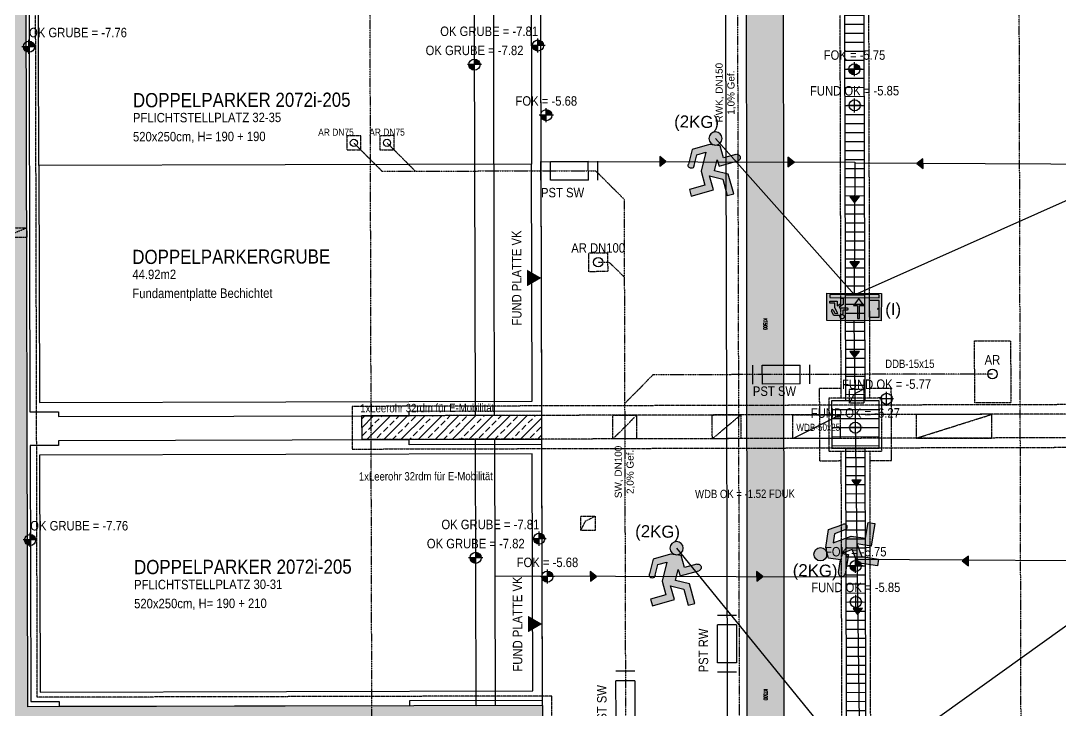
# Model space of a CAD drawing. Header units: millimetres. Extents: x -22184 to 119634, y -59962 to 51543.
# Drawn here: x 10674 to 21642, y 3365 to 10638 of the extents above; entities that cross this region are included whole.
import ezdxf
from ezdxf.enums import TextEntityAlignment as Align

# ---------------------------------------------------------------- set-up
doc = ezdxf.new("R2010")
doc.units = ezdxf.units.MM
for name, pattern in [('HIDDEN', [0.375, 0.25, -0.125]), ('HIDDEN2', [0.1875, 0.125, -0.0625]), ('STRICHPUNKT', [1, 0.5, -0.25, 0, -0.25])]:
    doc.linetypes.add(name, pattern=pattern)
for name, color, linetype in [('00-TXT---------M0', 8, 'Continuous'), ('01-SYM-G00-Lkg-M0', 8, 'Continuous'), ('01-TXT---------M0', 1, 'Continuous'), ('01-TXT---------PP', 1, 'Continuous'), ('01-TXT-G00-LKG-M0', 1, 'Continuous'), ('02-ANS-G00-LKG-M0', 8, 'Continuous'), ('02-ANS-G00-Lkg-Rigol', 8, 'Continuous'), ('02-AXO-G00-Lkg-M0', 8, 'STRICHPUNKT'), ('02-DIM-G00-LKG-ROHBAU', 8, 'Continuous'), ('02-FIL-G00-Lkg-STB', 8, 'Continuous'), ('02-HID-G00-LKG-M0', 8, 'HIDDEN2'), ('02-PKW-G00-LKG-M0', 8, 'Continuous'), ('02-TWA-G00-LKG-M0', 4, 'Continuous'), ('03-HID-G00-LKG-M0', 8, 'HIDDEN2'), ('03-SYM-G00-Lkg-M0', 8, 'Continuous'), ('07-ANS-G00-Lkg-M0', 8, 'Continuous'), ('07-RWK-G00-LKG-M0', 150, 'HIDDEN'), ('07-RWK-G00-LKG-TXT', 150, 'Continuous'), ('07-SWK-G00-Lkg-M0', 34, 'STRICHPUNKT'), ('07-SWK-G00-Lkg-TXT', 34, 'Continuous'), ('07-SYM-G00-LKG-M0', 8, 'Continuous')]:
    doc.layers.add(name, color=color, linetype=linetype)
doc.layers.add('E_Bauangaben', color=242, linetype='Continuous', true_color=0xcb1042)
doc.layers.add('E_KABELTASSE', color=150, linetype='Continuous', true_color=0x007af5)
doc.styles.add('0.EG (1)$0$ERSTELLTER_STIL_2', font='ARIALN.TTF')
doc.styles.add('ARIAL', font='arial.ttf', dxfattribs={"width": 0.85})
doc.styles.add('ET_LEGENDE - Wohnung$0$ROMANS', font='romans.shx', dxfattribs={"width": 0.6})
doc.styles.get("Standard").update_dxf_attribs({"font": 'arial.ttf'})
doc.dimstyles.new('pp chromy&schneider', dxfattribs={"dimscale": 0.005, "dimtxt": 25, "dimasz": 10, "dimexe": 0, "dimexo": 0, "dimgap": 5, "dimtad": 1, "dimdec": 1, "dimlfac": 100, "dimrnd": 0.1, "dimzin": 9, "dimdsep": 46, "dimtxsty": 'ARIAL', "dimblk": 'c&s kote', "dimcen": 0, "dimse1": 1, "dimse2": 1, "dimclrd": 8, "dimclrt": 8, "dimadec": 0, "dimazin": 0, "dimtfac": 0.75, "dimtdec": 1, "dimtix": 1, "dimtmove": 2, "dimatfit": 0, "dimldrblk": 'NONE', "dimfxl": 1, "dimtolj": 1, "dimlwd": -1, "dimarcsym": 0})

# ---------------------------------------------------------------- blocks, each defined once
blk = doc.blocks.new('*U108')
h = blk.add_hatch()
h.set_pattern_fill('DASH', color=256, scale=15, style=0)
h.set_pattern_definition([(0, (17758.797, 0), (47.625, 47.625), [47.625, -47.625])])
h.paths.add_polyline_path([(18759, 250), (0, 250), (0, -250), (18759, -250)])
blk.add_lwpolyline([(18759, 250), (0, 250), (0, -250), (18759, -250)], close=True)
at = {"char_height": 50, "width": 570.1, "attachment_point": 4, "style": 'ET_LEGENDE - Wohnung$0$ROMANS'}
for insert in [(5250, 0), (10250, 0)]:
    blk.add_mtext('KT500', dxfattribs=dict(at, insert=insert))
at = {"style": 'ET_LEGENDE - Wohnung$0$ROMANS', "width": 0.6, "flags": 1}
for tag, p in [('RAUMBUCHNUMMER', (500, -550)), ('ANLAGE', (500, -700))]:
    blk.add_attdef(tag, text='', height=100, dxfattribs=at).set_placement(p, align=Align.MIDDLE)
for tag, p in [('TEILANLAGE_NR', (500, -850)), ('KOMPONENTE', (500, -1000)), ('KOMPONENTE_NR', (500, -1150)), ('BEZEICHNUNG', (500, -1300)), ('TYP', (500, -1450)), ('HERSTELLER', (500, -1600)), ('MODEL', (500, -1750)), ('LEISTUNG_MAX', (500, -1900)), ('SPEZIFISCH_1', (500, -2050)), ('SPEZIFISCH_2', (500, -2200)), ('SPEZIFISCH_3', (500, -2350)), ('SPEZIFISCH_4', (500, -2500)), ('SPEZIFISCH_5', (500, -2650)), ('GEWERKE_CODE', (500, -2800)), ('LV_POS', (500, -2950)), ('ZAEHLER', (500, -3100)), ('PLATZHALTER_1', (500, -3250)), ('PLATZHALTER_2', (500, -3400)), ('PLATZHALTER_3', (500, -3550)), ('JOBLISTE_VDMA', (500, -3700)), ('ET_SPEZIFISCH_1', (500, -3850)), ('ET_SPEZIFISCH_2', (500, -4000)), ('ET_SPEZIFISCH_3', (500, -4150)), ('ET_SPEZIFISCH_4', (500, -4300)), ('ET_SPEZIFISCH_5', (500, -4450)), ('ET_SPEZIFISCH_6', (500, -4600)), ('ET_SPEZIFISCH_7', (500, -4750))]:
    blk.add_attdef(tag, text='', height=100, dxfattribs=at).set_placement(p, align=Align.MIDDLE_CENTER)
blk = doc.blocks.new('03-rar')
blk.add_circle((0, 0), 0.05)
at = {"layer": '01-TXT---------M0', "color": 8, "style": 'ARIAL', "width": 0.85}
blk.add_attdef('RR', text='', height=0.1, dxfattribs=at).set_placement((0, 0.1), align=Align.CENTER)
blk = doc.blocks.new('01-SQM')
at = {"layer": '01-TXT---------M0', "color": 1, "style": 'ARIAL', "width": 0.85}
blk.add_attdef('ROOM', (0, 0), '', height=0.15, dxfattribs=at)
blk.add_attdef('AREA', text='', height=0.1, dxfattribs=at).set_placement((0, -0.06), align=Align.TOP_LEFT)
at = {"layer": '01-TXT---------PP', "color": 1, "style": 'ARIAL', "width": 0.85}
blk.add_attdef('NR', text='', height=0.15, dxfattribs=at).set_placement((-0.117, 0), align=Align.RIGHT)
blk.add_attdef('FLOOR', text='', height=0.1, dxfattribs=at).set_placement((0, -0.26), align=Align.TOP_LEFT)
blk = doc.blocks.new('03-PST')
for p, q in [((0, -0.1), (0, 0.1)), ((0.1, -0.1), (0.1, 0.1)), ((0.1, 0.1), (0.5, 0.1)), ((0.5, -0.1), (0.5, 0.1)), ((0.6, -0.1), (0.6, 0.1)), ((0.5, -0.1), (0.1, -0.1))]:
    blk.add_line(p, q)
at = {"layer": '01-TXT---------M0', "color": 8, "style": 'ARIAL', "width": 0.85}
blk.add_attdef('KS', text='', height=0.1, dxfattribs=at).set_placement((0, 0.3), align=Align.TOP_LEFT)
blk = doc.blocks.new('01-HK1')
for p, q in [((-0.001, -0.074), (-0.001, 0.074)), ((0.074, 0), (-0.075, 0))]:
    blk.add_line(p, q)
blk.add_circle((-0.001, 0), 0.0586)
for points in [[(-0.001, 0.059), (0.041, 0.041), (-0.001, 0)], [(-0.001, 0), (0.058, 0), (0.041, 0.041)], [(-0.059, 0), (-0.042, -0.041), (-0.001, 0)], [(-0.042, -0.041), (-0.001, -0.059), (-0.001, 0)]]:
    blk.add_solid(points)
at = {"layer": '01-TXT---------M0', "color": 8, "style": 'ARIAL', "width": 0.85}
blk.add_attdef('HEIGHT', text='', height=0.1, dxfattribs=at).set_placement((0, 0.2), align=Align.TOP_CENTER)
blk = doc.blocks.new('01-hk4')
blk.add_lwpolyline([(0, 0, 0, 0.270625, 0), (0, 0.234375, 0.270625, 0.270625, 0)], format="xyseb")
at = {"layer": '00-TXT---------M0', "color": 8, "style": 'ARIAL', "width": 0.85}
blk.add_attdef('HEIGHT', text='', height=0.1, dxfattribs=at).set_placement((0, 0.35), align=Align.CENTER)
blk = doc.blocks.new('07_Doppelparker_2_250x520')
blk.add_lwpolyline([(5.4, -2.6), (5.1, -2.6), (5.1, -2.65), (1.4, -2.65), (1.4, -2.6), (0, -2.6), (0, 2.6), (1.4, 2.6), (1.4, 2.65), (5.1, 2.65), (5.1, 2.6), (5.4, 2.6), (5.4, -2.6)])
for points in [[(0.1, 2.5), (0.1, 0), (5.3, 0), (5.3, 2.5)], [(0.1, -2.5), (0.1, 0), (5.3, 0), (5.3, -2.5)]]:
    blk.add_lwpolyline(points, close=True)
blk = doc.blocks.new('07_Doppelparker_1_250x520')
blk.add_lwpolyline([(5.4, -1.35), (5.1, -1.35), (5.1, -1.4), (1.4, -1.4), (1.4, -1.35), (0, -1.35), (0, 1.35), (1.4, 1.35), (1.4, 1.4), (5.1, 1.4), (5.1, 1.35), (5.4, 1.35), (5.4, -1.35)])
blk.add_lwpolyline([(0.1, -1.25), (0.1, 1.25), (5.3, 1.25), (5.3, -1.25)], close=True)
blk = doc.blocks.new('c&s kote')
at = {"color": 8}
for p, q in [((0, -2), (0, 2)), ((0, 2), (0, -2)), ((-2, 0), (2, 0)), ((2, 0), (-2, 0))]:
    blk.add_line(p, q, dxfattribs=at)
blk.add_circle((0, 0), 0.5, dxfattribs=at)
blk = doc.blocks.new('*D352')
at = {"layer": '02-DIM-G00-LKG-ROHBAU', "color": 8, "transparency": 16777216}
blk.add_arc((10728, 11761), 476, 270.1483, 0.1363, dxfattribs=at)
at = {"layer": 'Defpoints', "color": 0, "transparency": 16777216}
for p in [(10728, 11761), (10728, 11761), (28403, 11805), (10967, 11350), (10749, 3401)]:
    blk.add_point(p, dxfattribs=at)
at = {"layer": '02-DIM-G00-LKG-ROHBAU', "color": 8, "transparency": 16777216, "xscale": 0.05, "yscale": 0.05, "zscale": 0.05}
for p, rotation in [((11204, 11763), 90.13929463889355), ((10729, 11285), 180.1453095548018)]:
    blk.add_blockref('c&s kote', p, dxfattribs=dict(at, rotation=rotation))
at = {"layer": '02-DIM-G00-LKG-ROHBAU', "color": 8, "transparency": 16777216, "insert": (11065, 11426), "char_height": 0.125, "attachment_point": 5, "rotation": 45.1423, "style": 'ARIAL'}
blk.add_mtext('\\A1;90.0°', dxfattribs=at)
blk = doc.blocks.new('_None')
blk = doc.blocks.new('01-HK2')
for p, q in [((0.098, 0), (-0.098, 0)), ((0, -0.098), (0, 0.098))]:
    blk.add_line(p, q)
blk.add_circle((0, 0), 0.0773)
at = {"layer": '01-TXT---------M0', "color": 8, "style": 'ARIAL', "width": 0.85}
blk.add_attdef('HEIGHT', text='', height=0.1, rotation=360, dxfattribs=at).set_placement((0, 0.132), align=Align.BOTTOM_CENTER)
blk = doc.blocks.new('9809550')
at = {"color": 18, "lineweight": 30, "true_color": 0x000000}
for points in [[(423921.7, 99168.8), (423956.8, 99168.8), (423956.8, 99202.9), (423984.5, 99214.5), (424033.7, 99214.5), (424053.8, 99178.3)], [(424040.2, 99170.9), (424025.2, 99196.7), (423999.7, 99196.8), (424026.2, 99150.3), (424026.2, 99110.9), (424070.2, 99110.9), (424070.2, 99092.3), (424007.5, 99092.3), (424007.5, 99131.7), (423975, 99113.1), (423975, 99067), (423956.5, 99067), (423956.5, 99122.4), (423990.5, 99141.9), (423975.1, 99168.8), (423975.1, 99150.2), (423921.7, 99150.3)]]:
    blk.add_lwpolyline(points, dxfattribs=at)
blk.add_circle((423963.6, 99225.9), 18.1, dxfattribs=at)
for centre, radius, start, end in [((424047.8, 99173.1), 7.96, 195.7299, 41.4005), ((423921.7, 99159.5), 9.27, 89.9849, 270.0151)]:
    blk.add_arc(centre, radius, start, end, dxfattribs=at)
blk = doc.blocks.new('RIVO-SIBEL-ARR-down')
h = blk.add_hatch(color=100)
h.paths.add_polyline_path([(3686.69, 1956.46), (3686.69, 1947.63), (3704.36, 1947.63), (3704.36, 1956.46)])
h.paths.add_polyline_path([(3693.72, 1955.75), (3694.43, 1955.76), (3694.43, 1951.52), (3695.72, 1951.52), (3694.04, 1949.27), (3692.34, 1951.53), (3693.72, 1951.53)], flags=16)
h.paths.add_polyline_path([(3690.59, 1955.25), (3690.59, 1949.9), (3687.35, 1949.9), (3687.35, 1955.25)], flags=16)
h.paths.add_polyline_path([(3699.13, 1953.06), (3699.13, 1954.59, -0.30558), (3698.7, 1955.23, -1), (3700.07, 1955.23, -0.302406), (3699.65, 1954.59), (3700.18, 1954.8), (3702.06, 1954.8), (3702.82, 1953.42, -0.97219), (3702.38, 1953), (3701.73, 1954.12), (3700.76, 1954.12), (3701.77, 1952.35), (3701.77, 1950.85), (3703.45, 1950.85), (3703.45, 1950.14), (3701.06, 1950.14), (3701.06, 1951.64), (3699.82, 1950.93), (3699.82, 1949.18), (3699.12, 1949.18), (3699.12, 1951.29), (3700.41, 1952.03), (3699.82, 1953.05), (3699.82, 1952.35), (3697.79, 1952.35, -1), (3697.79, 1953.06)], flags=16)
h.paths.add_polyline_path([(3703.45, 1948.98), (3703.45, 1948.07), (3687.35, 1948.07), (3687.35, 1948.98)], flags=16)
h = blk.add_hatch(color=7)
h.paths.add_polyline_path([(3690.59, 1955.25), (3687.35, 1955.25), (3687.35, 1949.9), (3690.59, 1949.9)])
h.paths.add_polyline_path([(3703.45, 1948.98), (3687.35, 1948.98), (3687.35, 1948.07), (3703.45, 1948.07)])
blk.add_hatch(color=256).paths.add_polyline_path([(3693.72, 1951.53), (3692.34, 1951.53), (3694.04, 1949.27), (3695.72, 1951.52), (3694.43, 1951.52), (3694.43, 1955.76), (3693.72, 1955.75)])
h = blk.add_hatch(color=256)
h.paths.add_polyline_path([(3700.76, 1954.12), (3701.73, 1954.12), (3702.38, 1953, 0.97219), (3702.82, 1953.42), (3702.06, 1954.8), (3700.18, 1954.8), (3699.13, 1954.36), (3699.13, 1953.06), (3697.79, 1953.06, 1), (3697.79, 1952.35), (3699.82, 1952.35), (3699.82, 1953.05), (3700.41, 1952.03), (3699.12, 1951.29), (3699.12, 1949.18), (3699.82, 1949.18), (3699.82, 1950.93), (3701.06, 1951.64), (3701.06, 1950.14), (3703.45, 1950.14), (3703.45, 1950.85), (3701.77, 1950.85), (3701.77, 1952.35)])
h.paths.add_polyline_path([(3698.7, 1955.23, 1), (3700.07, 1955.23, 1)])
blk.add_lwpolyline([(3686.69, 1956.46), (3704.36, 1956.46), (3704.36, 1947.63), (3686.69, 1947.63)], close=True)
at = {"color": 18, "lineweight": 30, "true_color": 0x000000}
for points in [[(3690.59, 1955.25), (3687.35, 1955.25), (3687.35, 1949.9), (3690.59, 1949.9)], [(3703.45, 1948.98), (3687.35, 1948.98), (3687.35, 1948.07), (3703.45, 1948.07)]]:
    blk.add_lwpolyline(points, close=True, dxfattribs=at)
blk.add_lwpolyline([(3693.72, 1955.75), (3693.72, 1951.53), (3692.34, 1951.53), (3694.04, 1949.27), (3695.72, 1951.52), (3694.43, 1951.52), (3694.43, 1955.76), (3693.72, 1955.75)], dxfattribs=at)
blk.add_circle((3687.72, 1952.58), 0.19, dxfattribs=at)
at = {"xscale": 0.0381026673526157, "yscale": 0.0381026673526157, "zscale": 0.0381026673526157}
blk.add_blockref('9809550', (-12454.76, -1825.54), dxfattribs=at)
blk = doc.blocks.new('Fluchtwegpfeil')
at = {"lineweight": 30}
h = blk.add_hatch(color=100, dxfattribs=at)
h.dxf.hatch_style = 1
h.paths.add_polyline_path([(178498, 33031), (178498, 32977), (178563, 32977), (178563, 32978)])
h.paths.add_polyline_path([(178563, 32977), (178498, 32977), (178498, 32930)])
at = {"color": 100, "lineweight": 30}
blk.add_lwpolyline([(178563, 32978), (178498, 33031), (178498, 32930), (178563, 32978)], dxfattribs=at)
blk = doc.blocks.new('750298750')
h = blk.add_hatch(color=3)
h.paths.add_polyline_path([(426943.6, 99576.9), (426968.1, 99576.8), (426982.5, 99552, 1.25347), (426995.6, 99559.2), (426976.3, 99594), (426929, 99594), (426902.3, 99582.8), (426902.3, 99550), (426868.6, 99550, 1), (426868.6, 99532.2), (426919.9, 99532.1), (426919.9, 99550), (426934.8, 99524.1), (426902.1, 99505.4), (426902.1, 99452.1), (426919.8, 99452.1), (426919.8, 99496.4), (426951.1, 99514.3), (426951.1, 99476.4), (427011.4, 99476.4), (427011.4, 99494.3), (426969.1, 99494.3), (426969.1, 99532.2)])
h.paths.add_polyline_path([(426891.5, 99604.9, 1), (426926.3, 99604.9, 1)])
at = {"xscale": 0.9619413167778113, "yscale": 0.9619413167778113, "zscale": 0.9619413167778113}
blk.add_blockref('9809550', (19080.8, 4155.4), dxfattribs=at)

msp = doc.modelspace()

# ---------------------------------------------------------------- hatches: boundary and pattern name
at = {"layer": '02-ANS-G00-Lkg-Rigol'}
h = msp.add_hatch(dxfattribs=at)
h.set_pattern_fill('ANSI31', color=256, scale=30, angle=422.04654196, style=0)
h.set_pattern_definition([(0.1423, (16398.895, 6975.42), (-0.2366, 95.2497), [])])
h.paths.add_polyline_path([(19367.7299, 11782.8073), (19567.7293, 11783.3041), (19580.5326, 6628.3192), (19380.5333, 6627.8225)])
h = msp.add_hatch(dxfattribs=at)
h.set_pattern_fill('ANSI31', color=256, scale=30, angle=422.04654196, style=0)
h.set_pattern_definition([(0.1423, (16398.82, 7005.42), (-0.2366, 95.2497), [])])
h.paths.add_polyline_path([(19231.7756, 6127.4515), (19731.774, 6128.6933), (19730.5322, 6628.6918), (19230.5337, 6627.4499), (19231.7756, 6127.4515)])
h = msp.add_hatch(dxfattribs=at)
h.set_pattern_fill('ANSI31', color=256, scale=30, angle=422.04654196, style=0)
h.set_pattern_definition([(0.1423, (16413.895, 6975.46), (-0.2366, 95.2497), [])])
h.paths.add_polyline_path([(19381.7751, 6127.824), (19581.7745, 6128.3208), (19598.0648, -430.5939), (19398.0654, -431.0907)])
at = {"layer": '02-FIL-G00-Lkg-STB'}
h = msp.add_hatch(dxfattribs=at)
h.set_pattern_fill('ANSI33', color=256, scale=20, angle=107.04654196, style=0)
h.set_pattern_definition([(44.70755, (-35675.08, -41544.72), (-89.34302, 90.25976), []), (44.70755, (-35585.27, -41545.18), (-89.34302, 90.25976), [63.5, -31.75])])
h.paths.add_polyline_path([(10727.7567, 11761.3483), (10477.7532, 11760.7274), (10485.3503, 8702.729), (7650.5353, 8717.1986), (7649.2593, 8467.2018), (10485.9714, 8452.7225), (10499.1434, 3150.7158), (16179.1245, 3164.8231), (16178.5035, 3414.8605), (10748.5196, 3401.3741)])
h = msp.add_hatch(dxfattribs=at)
h.set_pattern_fill('ANSI33', color=256, scale=20, angle=107.04654196, style=0)
h.set_pattern_definition([(45, (-38841.98, -63830.26), (-89.80256, 89.80256), []), (45, (-38752.18, -63830.26), (-89.80256, 89.80256), [63.5, -31.75])])
h.paths.add_polyline_path([(16170.9034, 6474.8503), (14270.9093, 6470.1314), (14271.5302, 6220.1329), (16171.5244, 6224.8511)])

# ---------------------------------------------------------------- linework, layer by layer
at = {"color": 4, "lineweight": 30}
for points in [[(18005.7763, 9395.9184), (19472.0696, 7747.0382), (22954.0789, 9296.6139)], [(17594.484, 5073.9229), (19529.1184, 2698.2296), (22954.1067, 5152.6255)]]:
    msp.add_lwpolyline(points, dxfattribs=at)
at = {"color": 102, "lineweight": 30, "true_color": 0x21de37}
for points in [[(16162.7299, 9154.839), (19474.246, 9146.9171), (19468.1659, 7761.4619)], [(22921.904, 9119.8812), (19473.1646, 9134.9305)], [(19466.0608, 7474.4022), (19529.2569, 2725.3598)], [(22845.4979, 4933.5946), (19494.1419, 4956.3253)], [(15673.9971, 4782.407), (19500.4238, 4773.1259)]]:
    msp.add_lwpolyline(points, dxfattribs=at)
at = {"layer": '02-ANS-G00-LKG-M0'}
for points in [[(16170.9034, 6474.8503), (16157.7399, 11774.8349)], [(16178.5035, 3414.8605), (16171.5244, 6224.8511)]]:
    msp.add_lwpolyline(points, dxfattribs=at)
at = {"layer": '02-ANS-G00-Lkg-Rigol'}
for points in [[(15470.9056, 6473.1125), (15457.7421, 11773.0963), (15657.7415, 11773.5931), (15670.905, 6473.6093)], [(19367.7299, 11782.8073), (19567.7293, 11783.3041), (19580.5326, 6628.3192), (19380.5333, 6627.8225)], [(15478.494, 3413.1227), (15471.5143, 6223.1128), (15671.5137, 6223.6095), (15678.4933, 3413.6194)], [(19381.7751, 6127.824), (19581.7745, 6128.3208), (19598.0648, -430.5939), (19398.0654, -431.0907)]]:
    msp.add_lwpolyline(points, close=True, dxfattribs=at)
at = {"layer": '02-ANS-G00-Lkg-Rigol', "flags": 128}
msp.add_lwpolyline([(19231.7756, 6127.4515), (19731.774, 6128.6933), (19730.5322, 6628.6918), (19230.5337, 6627.4499), (19231.7756, 6127.4515)], close=True, dxfattribs=at)
at = {"layer": '02-AXO-G00-Lkg-M0'}
for points in [[(14388.7915, -729.5974), (14346.0722, 16470.3496)], [(18268.7795, -719.9607), (18226.0602, 16479.9863)], [(21238.7703, -712.5842), (21196.0511, 16487.3628)]]:
    msp.add_lwpolyline(points, dxfattribs=at)
at = {"layer": '02-HID-G00-LKG-M0'}
for p, q in [((19330.2105, 6757.6979), (19100.2112, 6757.1267)), ((19100.2112, 6757.1267), (19102.0988, 5997.129)), ((19860.2089, 6759.0143), (19630.2096, 6758.443)), ((19862.0965, 5999.0166), (19860.2089, 6759.0143)), ((19760.4576, 6658.7662), (19200.4593, 6657.3753)), ((19200.4593, 6657.3753), (19201.8502, 6097.3771)), ((19761.8484, 6098.7679), (19760.4576, 6658.7662)), ((19201.8502, 6097.3771), (19761.8484, 6098.7679)), ((19201.8502, 6097.3771), (19201.8502, 6097.3771)), ((19102.0988, 5997.129), (19332.0981, 5997.7003)), ((19632.0972, 5998.4454), (19862.0965, 5999.0166))]:
    msp.add_line(p, q, dxfattribs=at)
for points in [[(19330.4589, 6657.6982), (19317.735, 11780.6826)], [(19617.7291, 11783.4281), (19630.458, 6658.4433)], [(22790.8823, 6491.2934), (14270.9093, 6470.1321)], [(22791.5033, 6241.2941), (14271.5302, 6220.1321)], [(19347.9413, -381.215), (19331.8498, 6097.7)], [(19631.8488, 6098.4451), (19647.9404, -380.4699)]]:
    msp.add_lwpolyline(points, dxfattribs=at)
at = {"layer": '02-HID-G00-LKG-M0', "ltscale": 0.5}
msp.add_lwpolyline([(28091.7352, 6154.4577), (28098.2174, 3544.4656), (22698.246, 3531.0541), (22699.3637, 3081.0453), (28250.5093, 3094.8047), (28246.2989, 2394.8194), (22701.1156, 2381.0469), (22701.3391, 2291.0577), (3636.4515, 2243.7065), (3636.7375, 3137.6131), (7721.9506, 3116.7611), (7748.7476, 8366.6927), (10386.2182, 8353.2304), (10399.3921, 3050.4677), (16279.3726, 3065.0718), (16278.2548, 3515.1086), (10848.2716, 3501.6222), (10828.0048, 11661.597), (28077.9512, 11704.4405), (28090.6176, 6604.4557), (27740.6194, 6603.5864), (27741.737, 6153.5884), (28091.7352, 6154.4577)], dxfattribs=at)
at = {"layer": '02-HID-G00-LKG-M0', "color": 4}
for points in [[(10485.9714, 8452.7225), (10735.9724, 8453.3434), (10736.2208, 8353.3438), (10486.2197, 8352.7228)], [(16921.5222, 6226.7137), (16920.901, 6476.7459), (17170.9004, 6477.3794), (17171.5068, 6227.3492)], [(17970.898, 6479.3218), (18270.8971, 6480.0669), (18271.5181, 6230.0227), (17971.519, 6229.2776)], [(18820.8951, 6481.433), (19320.8936, 6482.6748), (19321.5145, 6232.6756), (18821.5161, 6231.3887)], [(20921.5096, 6236.6494), (20920.8886, 6486.6865), (20120.891, 6484.6995), (20121.5108, 6234.6675), (20921.5096, 6236.6544)]]:
    msp.add_lwpolyline(points, close=True, dxfattribs=at)
for points in [[(10486.2197, 8352.7228), (10735.9724, 8453.3434)], [(16921.5222, 6226.7137), (17170.9004, 6477.3668)], [(17971.519, 6229.2776), (18270.8971, 6480.0669)], [(18821.5161, 6231.3887), (19320.8936, 6482.6748)], [(20121.5108, 6234.6725), (20920.8886, 6486.6865)]]:
    msp.add_lwpolyline(points, dxfattribs=at)
at = {"layer": '02-HID-G00-LKG-M0', "ltscale": 0.5}
msp.add_lwpolyline([(14170.6612, 6569.8834), (14171.7789, 6119.8841), (25141.7451, 6147.1309), (25140.6274, 6597.1288)], close=True, dxfattribs=at)
at = {"layer": '02-TWA-G00-LKG-M0'}
for p, q in [((10748.5196, 3401.3741), (10727.7567, 11761.3483)), ((16178.5035, 3414.8605), (10748.5202, 3401.3741)), ((16178.5035, 3414.8605), (16179.1245, 3164.8231))]:
    msp.add_line(p, q, dxfattribs=at)
msp.add_lwpolyline([(16170.9034, 6474.8503), (14270.9093, 6470.1314), (14271.5302, 6220.1329), (16171.5244, 6224.8511), (16170.9034, 6474.8503)], dxfattribs=at)
at = {"layer": '03-HID-G00-LKG-M0', "ltscale": 0.5}
for points in [[(14113.5705, 9424.7504), (14113.943, 9274.7509), (14263.9426, 9275.1234), (14263.57, 9425.123)], [(14463.5694, 9425.6197), (14463.942, 9275.6202), (14613.9415, 9275.9927), (14613.569, 9425.9922)], [(16867.1385, 7991.585), (16667.1391, 7991.0882), (16666.6424, 8191.0876), (16866.6418, 8191.5843), (16867.1385, 7991.585)], [(19420.2228, 6752.9219), (19570.2224, 6753.2945), (19570.5949, 6603.295), (19420.5954, 6602.9224)], [(16583.5473, 5410.8727), (16733.5468, 5411.2452), (16733.9194, 5261.2457), (16583.9198, 5260.8731)]]:
    msp.add_lwpolyline(points, close=True, dxfattribs=at)
at = {"layer": '03-HID-G00-LKG-M0'}
msp.add_lwpolyline([(20740.5913, 6606.2008), (20738.9645, 7261.1991), (21118.9633, 7262.1429), (21120.5901, 6607.1446), (20740.5913, 6606.2008)], close=True, dxfattribs=at)
at = {"layer": '03-HID-G00-LKG-M0', "ltscale": 0.5}
for points in [[(19420.5954, 6602.9224), (19470.3469, 6703.0463), (19570.2224, 6753.2945)], [(16583.9198, 5260.8731), (16633.6713, 5360.997), (16733.5468, 5411.2452)]]:
    msp.add_lwpolyline(points, dxfattribs=at)
at = {"layer": '07-ANS-G00-Lkg-M0'}
for points in [[(17986.1787, 8379.3655, 0, 0, 0), (18236.1779, 8379.9864, 50, 0, 0), (18386.1775, 8380.359, 0, 0, 0)], [(20936.1696, 8386.6923, 0, 0, 0), (20686.1704, 8386.0714, 50, 0, 0), (20536.1708, 8385.6989, 0, 0, 0)]]:
    msp.add_lwpolyline(points, format="xyseb", dxfattribs=at)
at = {"layer": '07-RWK-G00-LKG-M0'}
msp.add_lwpolyline([(18103.1021, 13644.6271), (18129.3662, 3069.989)], dxfattribs=at)
at = {"layer": '07-RWK-G00-LKG-TXT'}
msp.add_lwpolyline([(18262.0801, 10030.0445, 0, 0, 0), (18262.8252, 9730.0454, 50, 0, 0), (18263.1977, 9580.0459, 0, 0, 0)], format="xyseb", dxfattribs=at)
at = {"layer": '07-SWK-G00-Lkg-M0'}
for p, q in [((14187.2389, 9349.9331), (14487.9831, 9050.6792)), ((14537.2379, 9350.8024), (14837.982, 9051.5485)), ((14487.9831, 9050.6792), (16734.4941, 9056.2588)), ((16739.4165, 9056.2597), (17040.2383, 8756.9285)), ((17040.2383, 8756.9285), (17055.5392, 3176.2279)), ((17346.2845, 6902.7603), (17047.0306, 6602.0162))]:
    msp.add_line(p, q, dxfattribs=at)
for points in [[(16766.8905, 8091.3363), (16882.4832, 8091.6234), (17042.2856, 7932.6128)], [(20927.3332, 6911.6658), (17346.2845, 6902.7603)]]:
    msp.add_lwpolyline(points, dxfattribs=at)
at = {"layer": '07-SWK-G00-Lkg-TXT'}
msp.add_lwpolyline([(16897.6052, 6028.789, 0, 0, 0), (16898.418, 5728.7901, 50, 0, 0), (16898.8244, 5578.7907, 0, 0, 0)], format="xyseb", dxfattribs=at)

# ---------------------------------------------------------------- block references
at = {"color": 102, "lineweight": 30, "true_color": 0x21de37, "yscale": 4.006823643639401, "zscale": 4.006823643639401}
for p, xscale, rotation in [((1772696.6329, 88871.632), -4.006823643639402, 15.72644851893765), ((144026.6063, -1747032.2651), 4.006823643639401, 80.94497692503926), ((1772285.3406, 84549.6364), -4.006823643639402, 15.72644851893765)]:
    msp.add_blockref('750298750', p, dxfattribs=dict(at, xscale=xscale, rotation=rotation))
at = {"color": 100, "lineweight": 30}
for p, rotation in [((-160530.0717, -26679.7311), 0.9172833238371431), ((-159178.1346, -26684.8517), 0.9172833238371431), ((198142.2396, 44964.5346), 180.9172833238366), ((-14486.8164, 187097.9709), 270.3145876417556), ((-14486.5291, 186408.8707), 270.3145876417556), ((-14486.5586, 185463.6481), 270.3145876417556), ((-14466.8429, 184107.825), 270.3145876417556), ((198620.9706, 40772.4611), 180.9172833238366), ((-161263.2184, -31057.3495), 0.9172833238371431), ((-159507.7782, -31057.3495), 0.9172833238371431), ((-14452.8805, 182754.1174), 270.3145876417556)]:
    msp.add_blockref('Fluchtwegpfeil', p, dxfattribs=dict(at, rotation=rotation))
at = {"xscale": 32.50057169871629, "yscale": 32.50057169871629, "zscale": 32.50057169871629, "rotation": 179.579848709408}
msp.add_blockref('RIVO-SIBEL-ARR-down', (140035.705, 70178.1545), dxfattribs=at)
at = {"layer": '01-SYM-G00-Lkg-M0'}
ref = msp.add_blockref('01-HK1', (10761.2285, 10363.5618), dxfattribs=dict(at, xscale=1000, yscale=1000, zscale=1000, rotation=4.20117648968e-05))
ref.add_attrib('HEIGHT', 'OK GRUBE = -7.76', dxfattribs={"layer": '01-TXT---------M0', "color": 8, "height": 100, "rotation": 0.00004201, "style": 'ARIAL', "oblique": 360, "width": 0.85}).set_placement((10761.2283, 10563.5618), align=Align.TOP_LEFT)
ref = msp.add_blockref('01-HK1', (16132.4194, 10376.9022), dxfattribs=dict(at, xscale=1000, yscale=1000, zscale=1000, rotation=4.21555537028e-05))
ref.add_attrib('HEIGHT', 'OK GRUBE = -7.81', dxfattribs={"layer": '01-TXT---------M0', "color": 8, "height": 100, "rotation": 0.00004216, "style": 'ARIAL', "oblique": 360, "width": 0.85}).set_placement((16132.4193, 10576.9022), align=Align.TOP_RIGHT)
ref = msp.add_blockref('01-HK1', (15462.2145, 10175.311), dxfattribs=dict(at, xscale=1000, yscale=1000, zscale=1000, rotation=4.19650101355e-05))
ref.add_attrib('HEIGHT', 'OK GRUBE = -7.82', dxfattribs={"layer": '01-TXT---------M0', "color": 8, "height": 100, "rotation": 0.00004196, "style": 'ARIAL', "oblique": 360, "width": 0.85}).set_placement((15462.2143, 10375.311), align=Align.TOP_CENTER)
at = {"layer": '01-SYM-G00-Lkg-M0', "xscale": 1000, "yscale": 1000, "zscale": 1000}
for p, rotation, values in [((19471.8444, 10126.3108), 4.19680567952e-05, {'HEIGHT': 'FOK = -5.75'}), ((16219.6681, 9641.929), 4.19880398926e-05, {'HEIGHT': 'FOK = -5.68'}), ((19484.8558, 4887.577), 4.19680567952e-05, {'HEIGHT': 'FOK = -5.75'}), ((16231.756, 4774.997), 4.19880398926e-05, {'HEIGHT': 'FOK = -5.68'})]:
    msp.add_blockref('01-HK1', p, dxfattribs=dict(at, rotation=rotation)).add_auto_attribs(values)
at = {"layer": '01-SYM-G00-Lkg-M0'}
ref = msp.add_blockref('01-HK2', (19472.7907, 9745.312), dxfattribs=dict(at, xscale=757.5757580624575, yscale=757.5757580613007, zscale=757.5757580681662, rotation=0.1423044112867144))
ref.add_attrib('HEIGHT', 'FUND OK = -5.85', dxfattribs={"layer": '01-TXT---------M0', "color": 8, "height": 100, "rotation": 0.14230441, "style": 'ARIAL', "width": 0.85}).set_placement((19472.6064, 9819.5305), align=Align.BOTTOM_CENTER)
ref = msp.add_blockref('01-hk4', (16167.3021, 7924.8466), dxfattribs=dict(at, xscale=-640.0000004476773, yscale=640.0000004059359, zscale=640.0000004327276, rotation=90.14230437746977))
ref.add_attrib('HEIGHT', 'FUND PLATTE VK', dxfattribs={"layer": '00-TXT---------M0', "color": 8, "extrusion": (0, 0, -1), "height": 100, "rotation": 269.85769562, "style": 'ARIAL', "text_generation_flag": 2, "width": 0.85}).set_placement((-15906.5815, 7924.199), align=Align.MIDDLE_CENTER)
ref = msp.add_blockref('01-HK2', (19810.4788, 6650.2967), dxfattribs=dict(at, xscale=757.5757580624575, yscale=757.5757580613007, zscale=757.5757580681662, rotation=0.1423044112867144))
ref.add_attrib('HEIGHT', 'FUND OK = -5.77', dxfattribs={"layer": '01-TXT---------M0', "color": 8, "height": 100, "rotation": 0.14230441, "style": 'ARIAL', "width": 0.85}).set_placement((19810.2944, 6724.5152), align=Align.BOTTOM_CENTER)
ref = msp.add_blockref('01-HK2', (19481.2327, 6346.3219), dxfattribs=dict(at, xscale=757.5757580624575, yscale=757.5757580613007, zscale=757.5757580681662, rotation=0.1423044112867144))
ref.add_attrib('HEIGHT', 'FUND OK = -6.27', dxfattribs={"layer": '01-TXT---------M0', "color": 8, "height": 100, "rotation": 0.14230441, "style": 'ARIAL', "width": 0.85}).set_placement((19481.0484, 6420.5404), align=Align.BOTTOM_CENTER)
ref = msp.add_blockref('01-HK1', (16145.34, 5174.7095), dxfattribs=dict(at, xscale=1000, yscale=1000, zscale=1000, rotation=4.21555537028e-05))
ref.add_attrib('HEIGHT', 'OK GRUBE = -7.81', dxfattribs={"layer": '01-TXT---------M0', "color": 8, "height": 100, "rotation": 0.00004216, "style": 'ARIAL', "oblique": 360, "width": 0.85}).set_placement((16145.3399, 5374.7095), align=Align.TOP_RIGHT)
ref = msp.add_blockref('01-HK1', (10774.1491, 5161.3692), dxfattribs=dict(at, xscale=1000, yscale=1000, zscale=1000, rotation=4.20117648968e-05))
ref.add_attrib('HEIGHT', 'OK GRUBE = -7.76', dxfattribs={"layer": '01-TXT---------M0', "color": 8, "height": 100, "rotation": 0.00004201, "style": 'ARIAL', "oblique": 360, "width": 0.85}).set_placement((10774.1489, 5361.3692), align=Align.TOP_LEFT)
ref = msp.add_blockref('01-HK1', (15475.1351, 4973.1184), dxfattribs=dict(at, xscale=1000, yscale=1000, zscale=1000, rotation=4.19650101355e-05))
ref.add_attrib('HEIGHT', 'OK GRUBE = -7.82', dxfattribs={"layer": '01-TXT---------M0', "color": 8, "height": 100, "rotation": 0.00004196, "style": 'ARIAL', "oblique": 360, "width": 0.85}).set_placement((15475.135, 5173.1184), align=Align.TOP_CENTER)
ref = msp.add_blockref('01-hk4', (16176.3675, 4274.8578), dxfattribs=dict(at, xscale=-640.0000004476773, yscale=640.0000004059359, zscale=640.0000004327276, rotation=90.14230437746977))
ref.add_attrib('HEIGHT', 'FUND PLATTE VK', dxfattribs={"layer": '00-TXT---------M0', "color": 8, "extrusion": (0, 0, -1), "height": 100, "rotation": 269.85769562, "style": 'ARIAL', "text_generation_flag": 2, "width": 0.85}).set_placement((-15915.6469, 4274.2103), align=Align.MIDDLE_CENTER)
ref = msp.add_blockref('01-HK2', (19485.8021, 4506.5781), dxfattribs=dict(at, xscale=757.5757580624575, yscale=757.5757580613007, zscale=757.5757580681662, rotation=0.1423044112867144))
ref.add_attrib('HEIGHT', 'FUND OK = -5.85', dxfattribs={"layer": '01-TXT---------M0', "color": 8, "height": 100, "rotation": 0.14230441, "style": 'ARIAL', "width": 0.85}).set_placement((19485.6177, 4580.7966), align=Align.BOTTOM_CENTER)
at = {"layer": '01-TXT-G00-LKG-M0', "xscale": 1000, "yscale": 1000, "zscale": 1000}
for p, rotation, values in [((11857.2381, 9724.9789), 0.1423044199721713, {'ROOM': 'DOPPELPARKER 2072i-205', 'AREA': 'PFLICHTSTELLPLATZ 32-35', 'FLOOR': '520x250cm, H= 190 + 190'}), ((11851.1791, 8071.913), 0.142304277620874, {'ROOM': 'DOPPELPARKERGRUBE', 'AREA': '44.92m2', 'FLOOR': 'Fundamentplatte Bechichtet'}), ((11869.4703, 4799.9939), 0.1423044199721713, {'ROOM': 'DOPPELPARKER 2072i-205', 'AREA': 'PFLICHTSTELLPLATZ 30-31', 'FLOOR': '520x250cm, H= 190 + 210'})]:
    msp.add_blockref('01-SQM', p, dxfattribs=dict(at, rotation=rotation)).add_auto_attribs(values)
at = {"layer": '02-PKW-G00-LKG-M0', "xscale": -1000, "yscale": 1000, "zscale": 1000}
for name, p, rotation in [('07_Doppelparker_2_250x520', (16164.3217, 9124.8426), 0.1423043917741573), ('07_Doppelparker_1_250x520', (16175.0139, 4819.8558), 0.1423044007227592)]:
    msp.add_blockref(name, p, dxfattribs=dict(at, rotation=rotation))
at = {"layer": '03-SYM-G00-Lkg-M0'}
ref = msp.add_blockref('03-rar', (14188.7565, 9349.9369), dxfattribs=dict(at, xscale=749.9999997278036, yscale=749.9999997249687, zscale=749.999999734732, rotation=0.1423044123654582))
ref.add_attrib('RR', 'AR DN75', dxfattribs={"layer": '01-TXT---------M0', "color": 8, "height": 75, "rotation": 0.14230441, "style": 'ARIAL', "width": 0.85}).set_placement((14188.5703, 9424.9367), align=Align.RIGHT)
for p, xscale, yscale, zscale, rotation, values in [((14538.7555, 9350.8062), 749.9999997278036, 749.9999997249687, 749.999999734732, 0.1423044123654582, {'RR': 'AR DN75'}), ((16766.8905, 8091.3363), 1000, 1000, 1000, 0.1423044121344207, {'RR': 'AR DN100'}), ((20927.3332, 6911.6658), 1000, 1000, 1000, 0.1423044121344207, {'RR': 'AR'})]:
    msp.add_blockref('03-rar', p, dxfattribs=dict(at, xscale=xscale, yscale=yscale, zscale=zscale, rotation=rotation)).add_auto_attribs(values)
at = {"layer": '07-SYM-G00-LKG-M0'}
ref = msp.add_blockref('03-PST', (16162.9783, 9054.8393), dxfattribs=dict(at, xscale=1000, yscale=1000, zscale=1000, rotation=0.1423043866518684))
ref.add_attrib('KS', 'PST SW', dxfattribs={"layer": '01-TXT---------M0', "color": 8, "height": 100, "rotation": 0.14230439, "style": 'ARIAL', "width": 0.85}).set_placement((16163.4254, 8874.8399), align=Align.TOP_LEFT)
ref = msp.add_blockref('03-PST', (18399.0752, 6905.3864), dxfattribs=dict(at, xscale=1000, yscale=1000, zscale=1000, rotation=0.1423043860703085))
ref.add_attrib('KS', 'PST SW', dxfattribs={"layer": '01-TXT---------M0', "color": 8, "height": 100, "rotation": 0.14230439, "style": 'ARIAL', "width": 0.85}).set_placement((18399.3857, 6780.3868), align=Align.TOP_LEFT)
at = {"layer": '07-SYM-G00-LKG-M0', "xscale": 1000, "yscale": 1000, "zscale": 1000}
for p, rotation, values in [((18127.6388, 3765.4701), 90.14230438557888, {'KS': 'PST RW'}), ((17055.5392, 3176.2279), 90.14230439926799, {'KS': 'PST SW'})]:
    msp.add_blockref('03-PST', p, dxfattribs=dict(at, rotation=rotation)).add_auto_attribs(values)
at = {"layer": 'E_KABELTASSE', "xscale": 0.7815528383329636, "yscale": 0.7815528383329636, "zscale": 0.7815528383329636, "rotation": 270.0550142935936}
msp.add_blockref('*U108', (18525.6018, 11600.7099), dxfattribs=at)

# ---------------------------------------------------------------- texts
at = {"color": 3, "lineweight": 30, "char_height": 126.96738, "attachment_point": 1, "rotation": 358.73889307}
for s, insert in [('(2KG)', (17570.1313, 9641.6678)), ('(I)', (19797.5438, 7662.3912)), ('(2KG)', (17158.839, 5319.6723)), ('(2KG)', (18821.3858, 4908.5298))]:
    msp.add_mtext_dynamic_manual_height_columns(s, width=26879.974359, gutter_width=634.8369, heights=[0], dxfattribs=dict(at, insert=insert))
at = {"layer": '07-RWK-G00-LKG-TXT', "insert": (18112.4531, 9879.6724), "char_height": 75, "width": 771.05, "attachment_point": 5, "rotation": 90.09990068}
msp.add_mtext('{\\fArial|b0|i0|c0|p34;RWK, DN150\\P1,0% Gef.}', dxfattribs=at)
at = {"layer": '07-SWK-G00-Lkg-TXT', "insert": (17048.0112, 5879.1283), "char_height": 75, "width": 799.3, "attachment_point": 5, "rotation": 90.11285}
msp.add_mtext('{\\fArial|b0|i0|c0|p34;SW, DN100\\P2,0% Gef.}', dxfattribs=at)
at = {"layer": 'E_Bauangaben', "lineweight": 0, "attachment_point": 8, "style": '0.EG (1)$0$ERSTELLTER_STIL_2'}
for s, insert, char_height, rotation in [('\\A1;DDB-15x15', (20055.931, 6974.8145), 87.794655, 0.18845752), ('\\A1;WDB-50x25', (19088.8933, 6311.3686), 74.764778, 0.18845752), ('\\A1;WDB OK = -1.52 FDUK ', (18316.1559, 5602.6671), 87.794655, 0.23195273)]:
    msp.add_mtext(s, dxfattribs=dict(at, insert=insert, char_height=char_height, rotation=rotation))
at = {"layer": 'E_Bauangaben', "color": 5, "lineweight": 140, "char_height": 87.794655, "attachment_point": 8, "rotation": 0.18845752, "style": '0.EG (1)$0$ERSTELLTER_STIL_2'}
for insert in [(14963.2974, 6507.8575), (14948.7293, 5788.2973)]:
    msp.add_mtext('\\A1;1xLeerohr 32rdm für E-Mobilität', dxfattribs=dict(at, insert=insert))

# ---------------------------------------------------------------- dimensions: what is measured, and where the dimension line sits
at = {"layer": '02-DIM-G00-LKG-ROHBAU'}
dim = msp.add_angular_dim_2l(base=(10966.7389, 11349.7831), line1=((10727.7567, 11761.3483), (28402.9045, 11805.2478)), line2=((10748.5196, 3401.3741), (10727.7567, 11761.3483)), dimstyle='pp chromy&schneider', override={"dimadec": 1}, dxfattribs=at)
dim.commit()
dim.dimension.update_dxf_attribs({"geometry": '*D352', "text_midpoint": (11065.0537, 11425.7226)})

doc.saveas('drawing.dxf')
